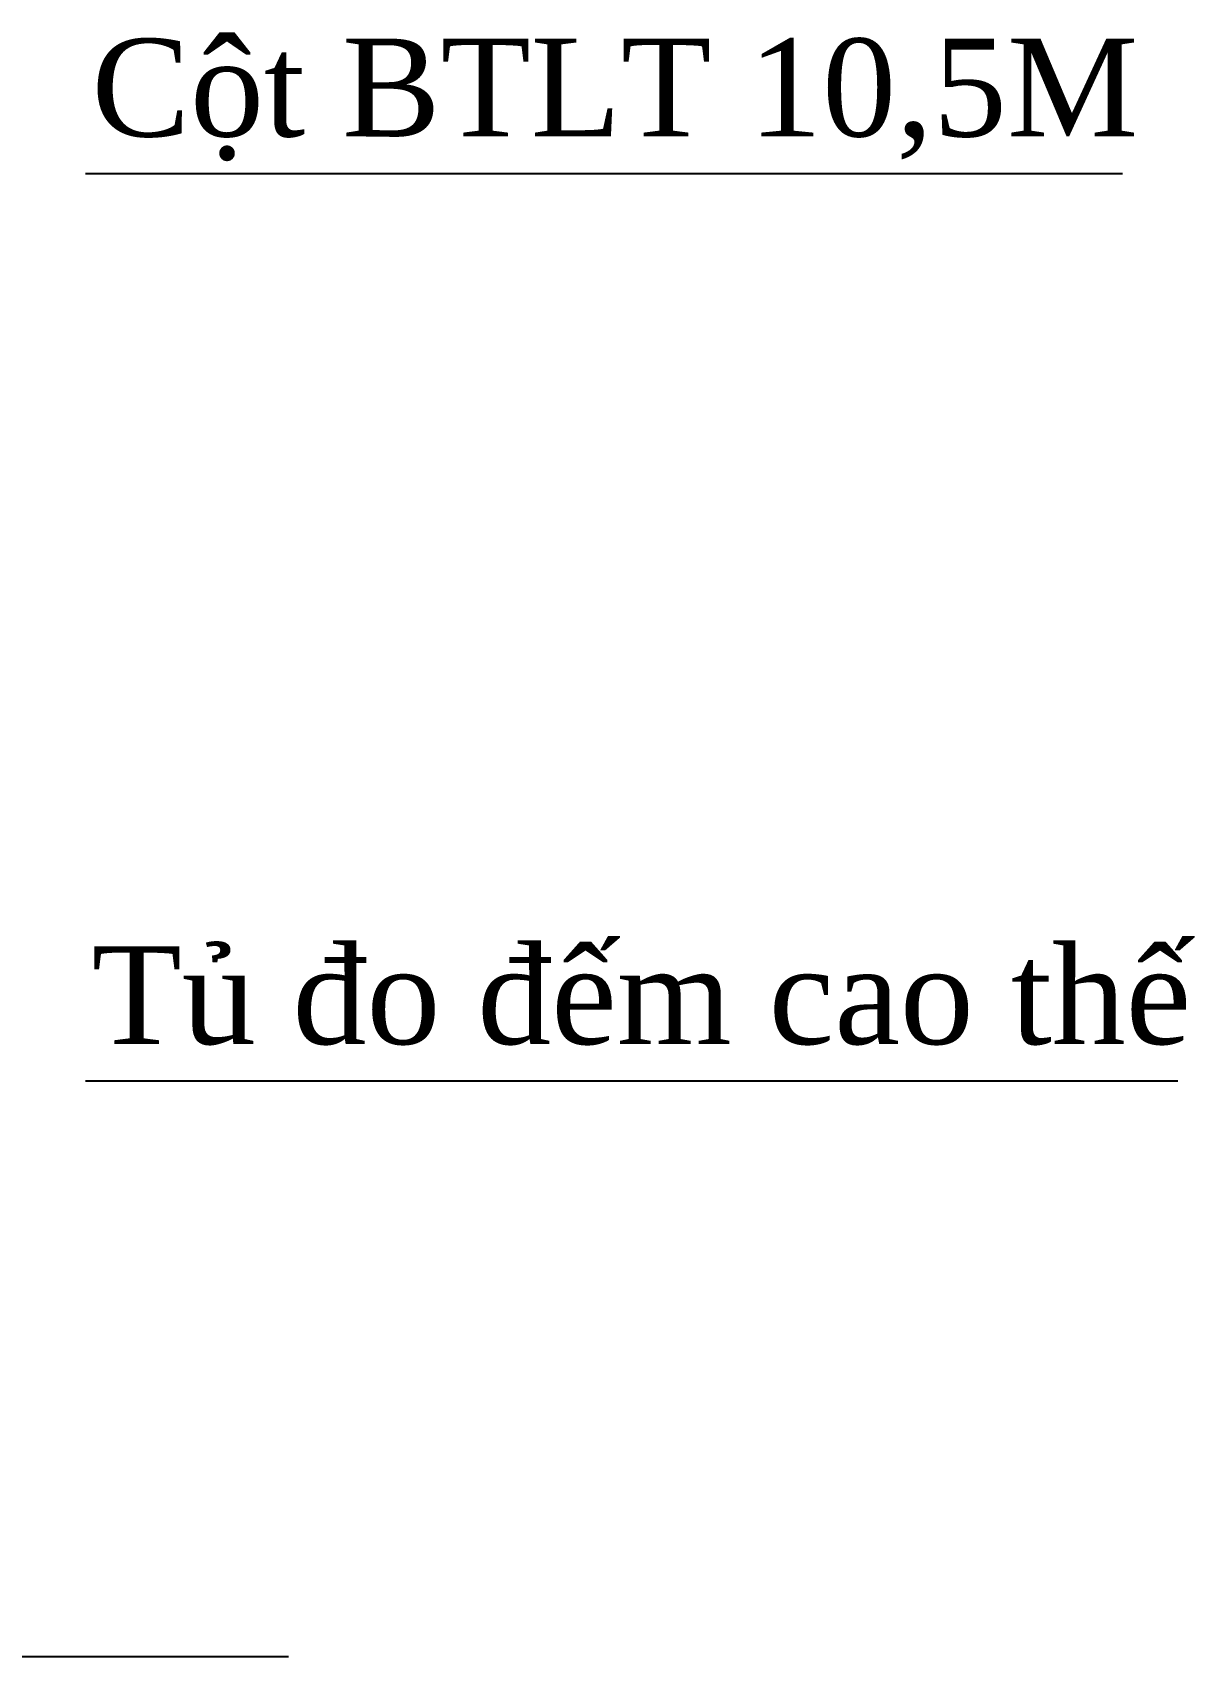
# Model space of a CAD drawing. Header units: inches. Extents: x -246336 to 136055, y -106871 to 69513.
# Drawn here: x -151557 to -149597, y 8287 to 11025 of the extents above; entities that cross this region are included whole.
import ezdxf

# ---------------------------------------------------------------- set-up
doc = ezdxf.new("R2010")
doc.units = ezdxf.units.IN
doc.header["$MEASUREMENT"] = 0
doc.layers.add('XA-TT1', color=7, linetype='Continuous')
doc.styles.get("Standard").update_dxf_attribs({"font": 'VNTIME_0.TTF', "height": 86})
doc.styles.add('VIET25', font='VNTIME_0.TTF', dxfattribs={"height": 2.5})
doc.dimstyles.new('TAM', dxfattribs={"dimscale": 75, "dimtxt": 2, "dimasz": 2, "dimexe": 3, "dimexo": 2, "dimgap": 1, "dimtad": 0, "dimtoh": 1, "dimdec": 0, "dimdsep": 46, "dimtxsty": 'Standard', "dimblk1": 'OBLIQUE', "dimblk2": 'OBLIQUE', "dimsah": 1, "dimcen": -1, "dimdle": 3, "dimclrd": 251, "dimclre": 251, "dimadec": 0, "dimazin": 0, "dimtfac": 1, "dimtdec": 0, "dimtmove": 0, "dimatfit": 3, "dimldrblk": 'OBLIQUE', "dimfxl": 1, "dimtvp": 1, "dimtolj": 1, "dimtzin": 0, "dimarcsym": 0})

# ---------------------------------------------------------------- blocks, each defined once
blk = doc.blocks.new('_OBLIQUE')
at = {"color": 0, "linetype": 'ByBlock'}
blk.add_line((-0.5, -0.5), (0.5, 0.5), dxfattribs=at)
blk = doc.blocks.new('*D41')
at = {"color": 251, "lineweight": -2}
for p, q in [((-155103.5, 8137), (-155103.5, 7178.6)), ((-151603.5, 8137), (-151603.5, 7178.6)), ((-155328.5, 7403.6), (-151378.5, 7403.6))]:
    blk.add_line(p, q, dxfattribs=at)
at = {"layer": 'Defpoints', "color": 0}
for p in [(-155103.5, 8287), (-151603.5, 8287), (-151603.5, 7403.6)]:
    blk.add_point(p, dxfattribs=at)
at = {"color": 251, "lineweight": -2, "xscale": 150, "yscale": 150, "zscale": 150, "rotation": 180}
blk.add_blockref('_OBLIQUE', (-155103.5, 7403.6), dxfattribs=at)
at = {"color": 251, "lineweight": -2, "xscale": 150, "yscale": 150, "zscale": 150}
blk.add_blockref('_OBLIQUE', (-151603.5, 7403.6), dxfattribs=at)
at = {"color": 0, "insert": (-153353.5, 7493), "char_height": 86, "attachment_point": 5}
blk.add_mtext('\\A1;3500', dxfattribs=at)

msp = doc.modelspace()

# ---------------------------------------------------------------- linework, layer by layer
at = {"layer": 'XA-TT1', "color": 3}
for p, q in [((-151467.778, 10787.411), (-149718.535, 10787.411)), ((-151467.778, 9257.248), (-149625.3, 9257.248))]:
    msp.add_line(p, q, dxfattribs=at)
at = {"layer": 'XA-TT1', "color": 1}
msp.add_line((-155810.997, 8286.965), (-151125.038, 8286.965), dxfattribs=at)

# ---------------------------------------------------------------- texts
at = {"layer": 'XA-TT1', "style": 'VIET25'}
for s, p in [('Cét BTLT 10,5M', (-151457.45, 10849.545)), ('Tñ ®o ®Õm cao thÕ', (-151457.45, 9319.382))]:
    msp.add_text(s, height=165, dxfattribs=at).set_placement(p)

# ---------------------------------------------------------------- dimensions: what is measured, and where the dimension line sits
dim = msp.add_linear_dim(base=(-151603.468, 7403.61), p1=(-155103.468, 8286.965), p2=(-151603.468, 8286.965), dimstyle='TAM')
dim.commit()
dim.dimension.update_dxf_attribs({"geometry": '*D41', "text_midpoint": (-153353.468, 7492.965)})

doc.saveas('drawing.dxf')
